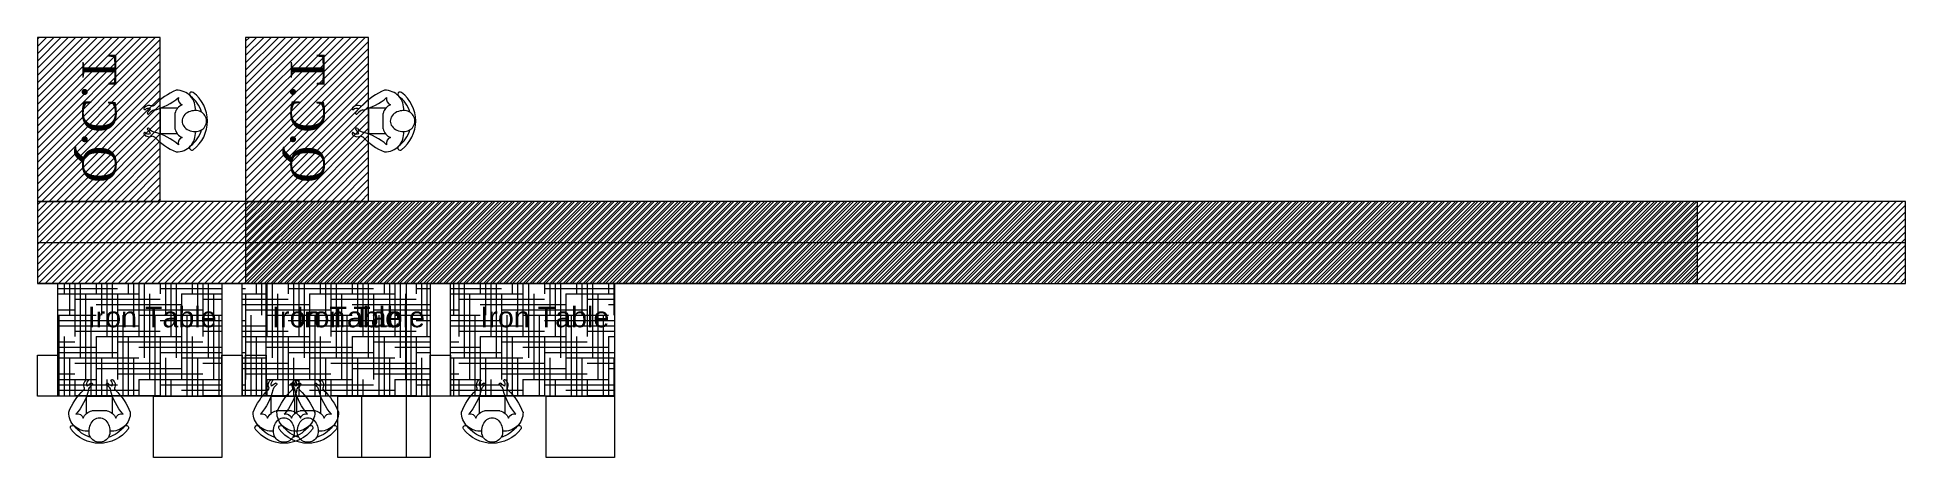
# Model space of a CAD drawing. Header units: inches. Extents: x -98933 to 1585249, y -3352739 to 192771.
# Drawn here: x 735033 to 735580, y 35339 to 35462 of the extents above.
import ezdxf

# ---------------------------------------------------------------- set-up
doc = ezdxf.new("R2010")
doc.units = ezdxf.units.IN
doc.header["$MEASUREMENT"] = 0
for name, color, linetype, lineweight in [('Machine', 222, 'Continuous', 0), ('MAN', 215, 'Continuous', 0), ('Table', 244, 'Continuous', 0), ('TAXT', 7, 'Continuous', 0), ('Text', 7, 'Continuous', 0), ('Text- Pile', 222, 'Continuous', 5), ('THAI', 11, 'Continuous', 5), ('TITLE', 7, 'Continuous', 20), ('wall', 7, 'Continuous', 0)]:
    doc.layers.add(name, color=color, linetype=linetype, lineweight=lineweight)
doc.styles.add('ARCH', font='times.ttf')
doc.styles.add('style1', font='arial.ttf')

# ---------------------------------------------------------------- blocks, each defined once
blk = doc.blocks.new('A$C0A385B62')
at = {"layer": 'MAN', "color": 7}
for p, q in [((12.8, 13.8), (5.25, 13.8)), ((5.25, 8.74), (5.25, 13.8)), ((12.8, 8.74), (12.8, 13.8)), ((6.78, 9.5), (11.27, 9.5))]:
    blk.add_line(p, q, dxfattribs=at)
for centre, major_axis, ratio, start_param, end_param in [((6.29, 17.03), (1.33, -1.33), 1, 3.011756, 4.336791), ((5.39, 18.34), (0.213, 0.213), 1, -0.990366, 1.743844), ((6.72, 17.29), (1.01, 1.01), 1, 1.590737, 2.798433), ((3.04, 20.88), (3.42, 3.42), 1, 4.442782, 4.759624), ((8.74, 14.62), (2.19, -2.19), 1, 3.016096, 3.635716), ((6.68, 17.32), (0.22, -0.22), 1, 6.040082, 8.853084), ((11.37, 17.32), (0.22, 0.22), 1, 0.571694, 3.384696), ((9.31, 14.62), (2.19, 2.19), 1, -0.494124, 0.125496), ((53.03, 68.46), (46.44, -46.44), 1, 4.811956, 4.835194), ((12.66, 18.34), (0.213, -0.213), 1, 1.397749, 4.131959), ((11.33, 17.29), (1.01, 1.01), 1, -1.227636, -0.01994), ((11.76, 17.03), (1.33, 1.33), 1, -1.195198, 0.129837), ((16.26, 2.74), (12.33, 12.33), 1, 1.534761, 1.981495), ((-10.84, 19.76), (12.13, 12.13), 1, -1.500161, -1.035997), ((3.52, 16.15), (0.744, -0.744), 1, 0.12019, 0.903179), ((28.88, 19.76), (12.13, 12.13), 1, 2.606793, 3.070957), ((14.53, 16.15), (0.744, 0.744), 1, 2.238414, 3.021402), ((1.82, 2.74), (12.33, 12.33), 1, -0.410698, 0.036036), ((5.41, 8.93), (3.82, -3.82), 1, 3.892704, 5.607304), ((2.59, 6.86), (1.22, 1.22), 1, -0.491791, 1.062111), ((7.56, 5.99), (2.55, 2.55), 1, 1.002801, 1.964608), ((9.04, 3.6), (0, 3.84), 0.793116, 4.700072, 7.865366), ((10.49, 5.99), (2.55, 2.55), 1, -0.393812, 0.567995), ((12.64, 8.93), (3.82, 3.82), 1, 3.82371, 5.532074), ((15.46, 6.86), (1.22, -1.22), 1, 2.079482, 3.633383), ((1.21, 4.56), (0.486, -0.486), 1, 1.452986, 4.552069), ((9.03, 10.51), (7.43, 7.43), 1, 3.004593, 4.850456), ((9.06, 10.51), (6.48, -6.48), 1, 4.573278, 5.207423), ((9.04, 3.33), (2.16, -2.16), 1, 3.851468, 7.14293), ((9.03, 10.51), (6.48, -6.48), 1, 5.787108, 6.421253), ((16.87, 4.58), (0.475, 0.475), 1, -1.432729, 1.708864)]:
    blk.add_ellipse(centre, major_axis=major_axis, ratio=ratio, start_param=start_param, end_param=end_param, dxfattribs=at)
blk = doc.blocks.new('44')
at = {"layer": 'Machine'}
h = blk.add_hatch(dxfattribs=at)
h.set_pattern_fill('HOUND', color=256, scale=25, angle=270, style=0)
h.set_pattern_definition([(360, (675899.9382, 492849.5853), (6.25, -1.5625), [25, -12.5]), (270, (675899.9382, 492849.5853), (-1.5625, 6.25), [25, -12.5])])
h.paths.add_polyline_path([(708019.06, 502151.27), (708019.06, 502118.27), (707971.06, 502118.27), (707971.06, 502151.27)])
h.paths.add_polyline_path([(707986.96, 502145.91), (708010.38, 502145.91), (708010.38, 502126.81), (707986.96, 502126.81)], flags=24)
for points in [[(708019.06, 502151.27), (708019.06, 502118.27), (707971.06, 502118.27), (707971.06, 502151.27)], [(707971.06, 502118.27), (707965.06, 502118.27), (707965.06, 502130.27), (707971.06, 502130.27)]]:
    blk.add_lwpolyline(points, close=True, dxfattribs=at)
at = {"layer": 'Table'}
blk.add_lwpolyline([(708019.06, 502118.27), (708019.06, 502100.27), (707999.06, 502100.27), (707999.06, 502118.27)], close=True, dxfattribs=at)
at = {"layer": 'wall', "extrusion": (0, 0, -1), "zscale": -1}
blk.add_blockref('A$C0A385B62', (-707992.28, 502104.47), dxfattribs=at)
at = {"layer": 'Text', "insert": (707998.67, 502144.41), "char_height": 6, "width": 36.7516, "attachment_point": 2, "style": 'style1'}
blk.add_mtext('{\\fArial|b0|i0|c0|p34;Iron Table}', dxfattribs=at)
blk = doc.blocks.new('DG')
at = {"layer": 'Table'}
h = blk.add_hatch(dxfattribs=at)
h.set_pattern_fill('ANSI31', color=256, scale=12, angle=-180, style=0)
h.paths.add_polyline_path([(708107.06, 499807.17), (708107.06, 499771.17), (708059.06, 499771.17), (708059.06, 499807.17)])
at = {"layer": 'Table', "elevation": -154.52}
blk.add_lwpolyline([(708107.06, 499807.17), (708107.06, 499771.17), (708059.06, 499771.17), (708059.06, 499807.17)], close=True, dxfattribs=at)
at = {"layer": 'MAN', "xscale": -1, "rotation": 180}
blk.add_blockref('A$C0A385B62', (708073.54, 499820.97, -154.52), dxfattribs=at)
at = {"layer": 'Text', "insert": (708083.33, 499794.34, -154.52), "char_height": 10, "width": 100.7268, "attachment_point": 2, "style": 'ARCH'}
blk.add_mtext('Q.C.T', dxfattribs=at)

msp = doc.modelspace()

# ---------------------------------------------------------------- hatches: boundary and pattern name
at = {"layer": 'TITLE', "ltscale": 0.1}
h = msp.add_hatch(dxfattribs=at)
h.set_pattern_fill('ANSI31', color=256, scale=11, style=0)
h.set_pattern_definition([(45, (27337.702, -466761.0936), (-0.9722718241, 0.9722718241), [])])
h.paths.add_polyline_path([(735518.76, 35414.18), (735032.76, 35414.18), (735032.76, 35390.18), (735518.76, 35390.18)])
h = msp.add_hatch(dxfattribs=at)
h.set_pattern_fill('ANSI31', color=256, scale=11, style=0)
h.set_pattern_definition([(45, (27398.6814, -466761.0936), (-0.9722718241, 0.9722718241), [])])
h.paths.add_polyline_path([(735579.74, 35414.18), (735093.74, 35414.18), (735093.74, 35390.18), (735579.74, 35390.18)])

# ---------------------------------------------------------------- linework, layer by layer
at = {"layer": 'TAXT', "ltscale": 0.1}
for p, q in [((735032.76, 35402.18), (735518.76, 35402.18)), ((735093.74, 35402.18), (735579.74, 35402.18))]:
    msp.add_line(p, q, dxfattribs=at)
at = {"layer": 'Text- Pile', "ltscale": 0.1}
for p, q in [((735248.76, 35414.18), (735032.76, 35414.18)), ((735309.74, 35414.18), (735093.74, 35414.18)), ((735248.76, 35390.18), (735032.76, 35390.18)), ((735309.74, 35390.18), (735093.74, 35390.18))]:
    msp.add_line(p, q, dxfattribs=at)
at = {"layer": 'THAI', "ltscale": 0.1}
for points in [[(735518.76, 35414.18), (735032.76, 35414.18), (735032.76, 35390.18), (735518.76, 35390.18)], [(735579.74, 35414.18), (735093.74, 35414.18), (735093.74, 35390.18), (735579.74, 35390.18)]]:
    msp.add_lwpolyline(points, close=True, dxfattribs=at)

# ---------------------------------------------------------------- block references
at = {"layer": 'TAXT', "xscale": -1, "rotation": 270}
for p in [(235261.59, -672644.89, 154.52), (235322.57, -672644.89, 154.52)]:
    msp.add_blockref('DG', p, dxfattribs=at)
at = {"layer": 'TAXT'}
for p in [(27067.7, -466761.09), (27121.7, -466761.09), (27128.68, -466761.09), (27182.68, -466761.09)]:
    msp.add_blockref('44', p, dxfattribs=at)

doc.saveas('drawing.dxf')
